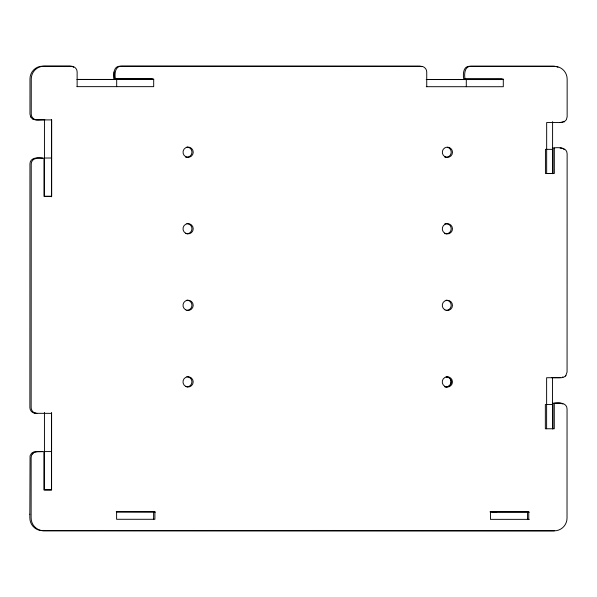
<?xml version="1.0" encoding="UTF-8"?>
<svg xmlns="http://www.w3.org/2000/svg" width="597" height="597" viewBox="0 0 597 597"><rect width="100%" height="100%" fill="white"/><g stroke="black" fill="none" stroke-linecap="round" stroke-linejoin="round"><path stroke-width="0.9" d="M29.85 514.211L30.059 455.832L31.544 453.257L34.119 451.772L42.626 451.578M29.85 514.211L29.85 517.927A12.761 12.761 0 0 0 42.603 530.688L552.979 530.778A12.761 12.761 0 0 0 554.643 530.673M77.132 86.647L77.132 71.968C77.192 68.894 74.476 66.17 71.394 66.23L43.962 66.222A12.701 12.701 0 0 0 31.26 78.916L31.245 114.161C31.186 117.243 33.902 119.967 36.984 119.907L51.648 119.907L51.641 196.368L43.991 196.368L43.991 158.19L36.969 158.183L33.477 159.369M152.414 78.931L114.131 78.923C113.288 74.438 113.475 66.192 119.878 66.163L419.721 66.215L421.922 66.655M114.139 78.923L114.139 71.909M116.684 86.655L116.684 79.505M153.616 519.293L153.616 512.144M426.736 86.707L426.743 72.028C426.795 68.954 424.079 66.23 420.997 66.289L121.154 66.237C114.751 66.267 114.564 74.506 115.408 78.998L153.69 78.998L153.69 86.655L76.953 86.64M466.294 86.714L466.294 79.565M527.464 519.36L527.464 512.211M528.741 519.36L528.741 511.704L490.458 511.696L490.458 519.353L529.27 519.36M546.613 428.773L546.628 377.729L561.359 377.737L563.538 377.297L565.396 376.065M552.494 428.937L552.509 377.513M552.576 173.727L552.598 121.654M552.994 428.706L553.001 403.184L560.038 403.184L562.904 403.953M553.038 173.421L553.046 147.996C557.702 147.444 567.001 146.795 567.128 153.81L567.068 372.028L565.881 375.506M554.322 148.063L554.314 173.488L546.658 173.488L546.673 122.542L561.404 122.549L564.269 121.781M33.387 452.832L31.574 455.19L31.141 457.392L31.126 517.995A12.761 12.761 0 0 0 43.887 530.763L554.262 530.845A12.761 12.761 0 0 0 567.023 518.092L567.053 408.997C567.031 402.587 558.77 402.408 554.277 403.251L554.27 428.773L545.345 428.773L545.352 404.527L552.501 404.535M32.328 453.899L32.82 453.332M565.389 376.065L565.889 375.498M33.477 159.369L31.663 161.727L31.231 163.929L31.156 407.632C31.096 410.706 33.813 413.43 36.895 413.37M33.387 452.839L36.88 451.645L43.902 451.645L43.894 489.928L51.551 489.928L51.566 413.37L35.619 413.303C32.536 413.355 29.82 410.639 29.88 407.557L29.954 163.854C29.984 157.451 38.223 157.265 42.715 158.115M562.993 121.713L563.62 121.295M564.269 121.781L566.374 119.676L567.143 116.803L567.15 79.132A12.813 12.813 0 0 0 554.337 66.312L470.764 66.297C464.362 66.327 464.167 74.565 465.018 79.058L503.293 79.058L503.293 86.722L426.288 86.699M562.262 377.237L562.934 376.901M562.322 122.042L560.12 122.482M496.6 512.204L495.876 512.144M502.017 78.991L463.742 78.991C462.891 74.498 463.085 66.252 469.488 66.23L553.061 66.237A12.813 12.813 0 0 1 554.732 66.357M152.765 79.438L76.953 79.431L153.69 79.513M426.288 79.491L502.368 79.498M426.288 79.558L503.293 79.573M44.872 119.84C40.454 119.191 33.619 121.81 30.738 116.967M552.583 149.347L545.442 149.34L545.434 173.488L552.576 173.496M44.439 158.018L51.588 158.018M51.588 196.301L44.439 196.301L44.439 119.46M551.792 377.67L560.083 377.662M44.439 451.578L51.588 451.578M116.251 511.562L153.616 511.569M490.092 511.629L527.464 511.629M492.547 512.144L496.271 512.204M116.609 512.069L155.332 512.144M490.182 512.204L529.278 512.211M495.167 512.204L496.503 512.144M71.603 66.357L72.312 66.595L70.118 66.163L42.685 66.155A12.701 12.701 0 0 0 29.984 78.849L29.969 114.094L30.738 116.967M560.113 147.996L562.307 148.437L561.598 148.198M34.701 412.93L35.41 413.176M32.835 119.064L33.514 119.4M72.991 66.924L73.61 67.349M563.605 149.183L564.172 149.683M51.588 119.46L51.588 196.809M51.588 412.452L51.588 489.861L44.439 489.861L44.439 412.452M446.093 300.201A5.104 5.104 0 0 1 451.198 305.306A5.104 5.104 0 0 1 446.093 310.403M186.809 376.707A5.104 5.104 0 0 1 191.913 381.811A5.104 5.104 0 0 1 186.809 386.916M186.839 223.599A5.104 5.104 0 0 1 191.943 228.703A5.104 5.104 0 0 1 186.839 233.808M556.374 66.677A12.813 12.813 0 0 1 557.964 67.222M186.854 147.041A5.104 5.104 0 0 1 191.913 152.81A5.104 5.104 0 0 1 185.525 157.078M447.444 147.258A5.104 5.104 0 0 1 451.048 153.511A5.104 5.104 0 0 1 444.802 157.115M444.787 223.815A5.104 5.104 0 0 1 451.213 228.748A5.104 5.104 0 0 1 444.787 233.673M186.824 300.157A5.104 5.104 0 0 1 191.928 305.261A5.104 5.104 0 0 1 186.824 310.365M116.609 511.636L116.609 519.286L154.892 519.293L154.892 511.636L116.609 511.636M451.138 382.52A5.104 5.104 0 0 0 446.078 376.752A5.104 5.104 0 0 1 451.138 382.528A5.104 5.104 0 0 1 444.758 386.789A5.104 5.104 0 0 0 451.138 382.52M185.577 156.63A5.104 5.104 0 0 0 193.234 152.213A5.104 5.104 0 0 0 185.577 147.795A5.104 5.104 0 0 0 185.577 156.63M444.802 386.349A5.104 5.104 0 0 0 452.459 381.931A5.104 5.104 0 0 0 444.802 377.505A5.104 5.104 0 0 0 444.802 386.349M444.817 309.791A5.104 5.104 0 0 0 452.474 305.373A5.104 5.104 0 0 0 444.817 300.948A5.104 5.104 0 0 0 444.817 309.791M185.533 386.304A5.104 5.104 0 0 0 193.189 381.886A5.104 5.104 0 0 0 185.533 377.461A5.104 5.104 0 0 0 185.533 386.304M185.563 233.188A5.104 5.104 0 0 0 193.219 228.77A5.104 5.104 0 0 0 185.563 224.345A5.104 5.104 0 0 0 185.563 233.188M185.548 309.746A5.104 5.104 0 0 0 193.204 305.328A5.104 5.104 0 0 0 185.548 300.903A5.104 5.104 0 0 0 185.548 309.746M444.847 156.675A5.104 5.104 0 0 0 452.504 152.257A5.104 5.104 0 0 0 444.847 147.84A5.104 5.104 0 0 0 444.847 156.675M444.832 233.233A5.104 5.104 0 0 0 452.489 228.815A5.104 5.104 0 0 0 444.832 224.397A5.104 5.104 0 0 0 444.832 233.233"/></g></svg>
